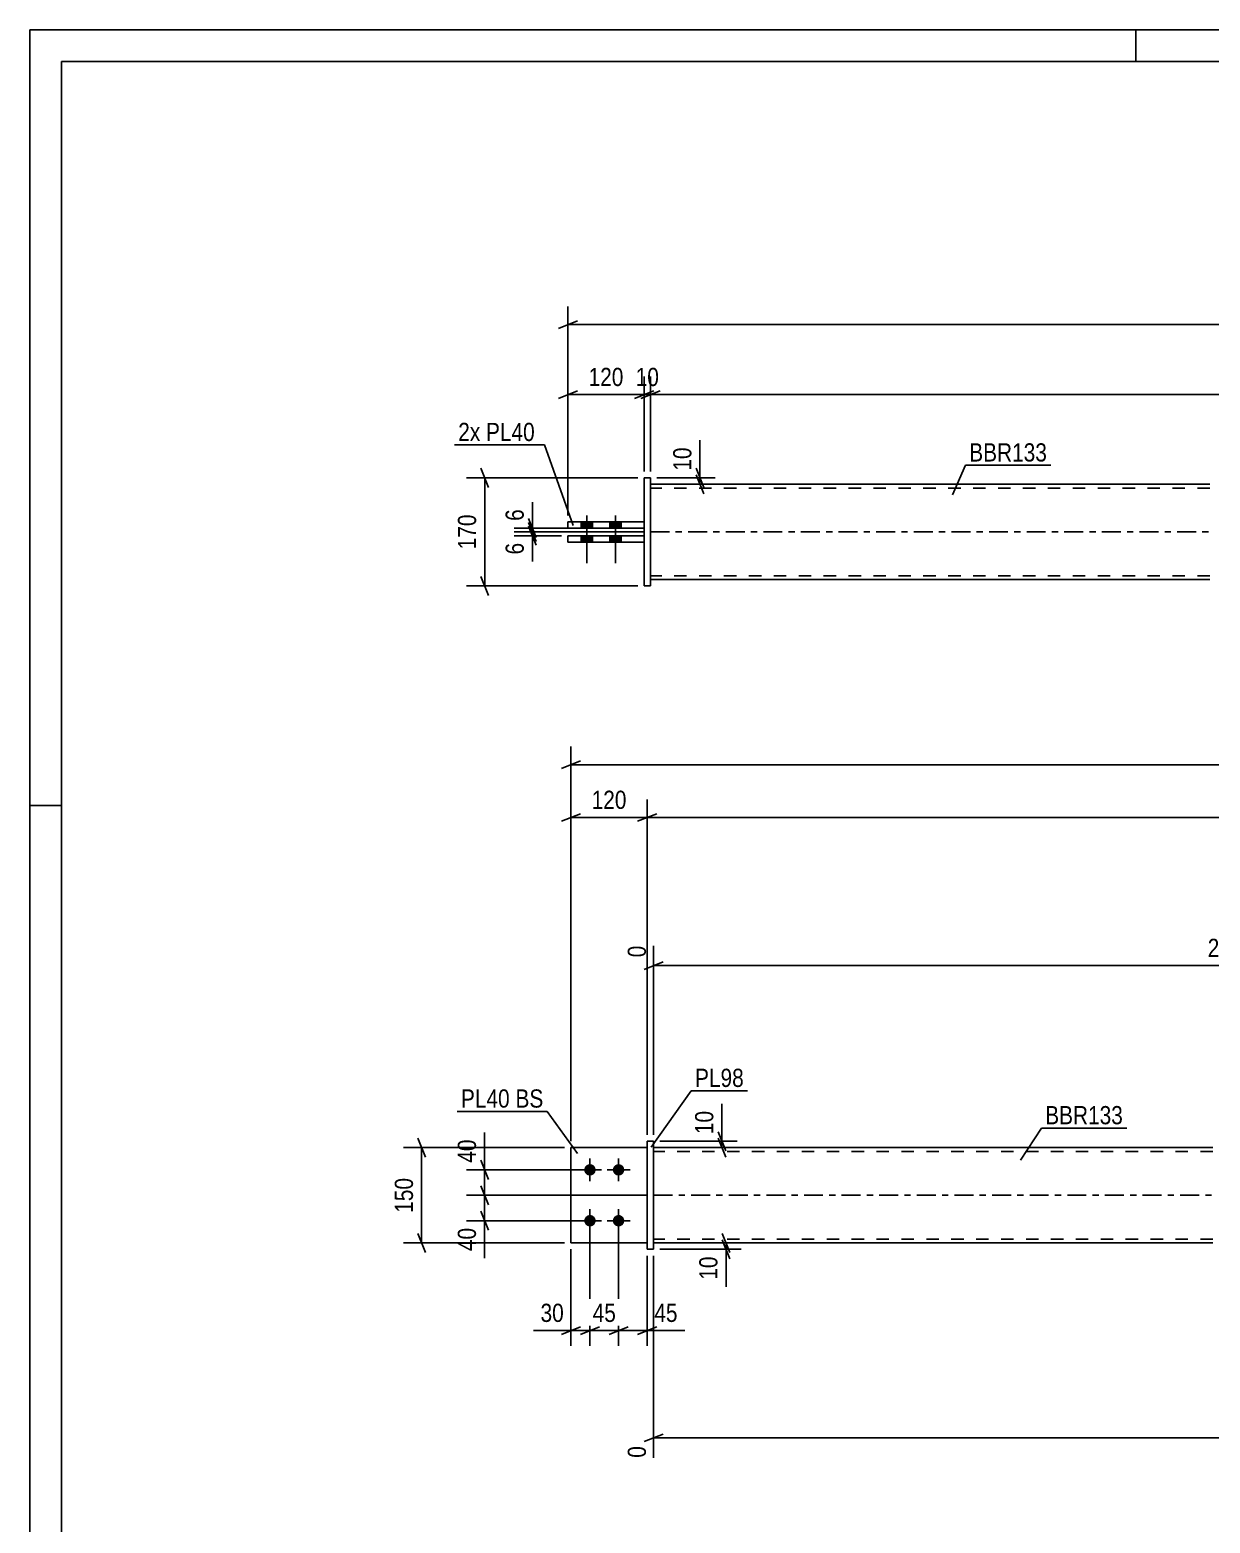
# Model space of a CAD drawing. Header units: millimetres. Extents: x 0 to 594, y 0 to 420.
# Drawn here: x 0 to 185.7, y 185.1 to 420 of the extents above; entities that cross this region are included whole.
import ezdxf

# ---------------------------------------------------------------- set-up
doc = ezdxf.new("R2010")
doc.units = ezdxf.units.MM
doc.linetypes.add('DXK_LINE_DOT2', pattern=[3.9198, 1.9599, -1.9599])
doc.linetypes.add('DXK_LINE_DOT3', pattern=[5.9187, 2.979, -0.9799, 0.9799, -0.9799])
doc.styles.add('Arial Narrow', font='ARIALN.TTF', dxfattribs={"height": 0.2})

# ---------------------------------------------------------------- blocks, each defined once
blk = doc.blocks.new('Unknown-580610873-1130')
at = {"color": 5, "linetype": 'Continuous'}
for p, q in [((594, 420), (0, 420)), ((0, 420), (0, 0)), ((174, 415), (174, 420)), ((589, 415), (5, 415)), ((5, 415), (5, 5)), ((5, 298), (0, 298))]:
    blk.add_line(p, q, dxfattribs=at)
blk = doc.blocks.new('Part-580610873-1679 - 1673')
at = {"color": 7, "linetype": 'DXK_LINE_DOT2'}
for p, q in [((85.13, 229.2), (85.13, 244.2)), ((85.13, 244.2), (97.13, 244.2)), ((97.13, 244.2), (85.13, 244.2)), ((97.13, 244.2), (97.13, 229.2)), ((85.13, 229.2), (85.13, 229.2)), ((85.13, 229.2), (97.13, 229.2)), ((85.13, 229.2), (97.13, 229.2)), ((97.13, 229.2), (97.13, 229.2))]:
    blk.add_line(p, q, dxfattribs=at)
blk = doc.blocks.new('Part-580610873-1700 - 1673')
at = {"color": 2, "linetype": 'Continuous'}
for p, q in [((186.13, 244.2), (98.13, 244.2)), ((186.13, 229.2), (98.13, 229.2))]:
    blk.add_line(p, q, dxfattribs=at)
at = {"color": 7, "linetype": 'DXK_LINE_DOT2'}
for p, q in [((98.13, 229.2), (98.13, 244.2)), ((186.13, 243.6), (98.13, 243.6)), ((186.13, 229.8), (98.13, 229.8))]:
    blk.add_line(p, q, dxfattribs=at)
at = {"color": 7, "linetype": 'DXK_LINE_DOT3'}
blk.add_line((98.13, 236.7), (186.13, 236.7), dxfattribs=at)
blk = doc.blocks.new('Part-580610873-1684 - 1673')
at = {"color": 2, "linetype": 'Continuous'}
for p, q in [((85.13, 229.2), (85.13, 244.2)), ((85.13, 244.2), (97.13, 244.2)), ((85.13, 229.2), (85.13, 229.2)), ((85.13, 229.2), (97.13, 229.2))]:
    blk.add_line(p, q, dxfattribs=at)
at = {"color": 7, "linetype": 'DXK_LINE_DOT2'}
for p, q in [((97.13, 244.2), (85.13, 244.2)), ((97.13, 244.2), (97.13, 229.2)), ((85.13, 229.2), (85.13, 229.2)), ((85.13, 229.2), (97.13, 229.2)), ((97.13, 229.2), (97.13, 229.2))]:
    blk.add_line(p, q, dxfattribs=at)
blk = doc.blocks.new('Bolt-580610873-1709 - 1673')
at = {"linetype": 'Continuous'}
for points in [[(88.13, 239.8), (87.94, 239.82), (87.76, 239.87), (87.6, 239.97), (87.46, 240.09), (87.35, 240.25), (87.27, 240.42), (87.23, 240.6), (87.23, 240.79), (87.27, 240.97), (87.35, 241.15), (87.46, 241.3), (87.6, 241.42), (87.76, 241.52), (87.94, 241.58), (88.13, 241.6), (88.32, 241.58), (88.49, 241.52), (88.66, 241.42), (88.8, 241.3), (88.91, 241.15), (88.98, 240.97), (89.02, 240.79), (89.02, 240.6), (88.98, 240.42), (88.91, 240.25), (88.8, 240.09), (88.66, 239.97), (88.49, 239.87), (88.32, 239.82)], [(92.63, 239.8), (92.44, 239.82), (92.26, 239.87), (92.1, 239.97), (91.96, 240.09), (91.85, 240.25), (91.77, 240.42), (91.73, 240.6), (91.73, 240.79), (91.77, 240.97), (91.85, 241.15), (91.96, 241.3), (92.1, 241.42), (92.26, 241.52), (92.44, 241.58), (92.63, 241.6), (92.82, 241.58), (92.99, 241.52), (93.16, 241.42), (93.3, 241.3), (93.41, 241.15), (93.48, 240.97), (93.52, 240.79), (93.52, 240.6), (93.48, 240.42), (93.41, 240.25), (93.3, 240.09), (93.16, 239.97), (92.99, 239.87), (92.82, 239.82)], [(88.13, 231.8), (87.94, 231.82), (87.76, 231.87), (87.6, 231.97), (87.46, 232.09), (87.35, 232.25), (87.27, 232.42), (87.23, 232.6), (87.23, 232.79), (87.27, 232.97), (87.35, 233.15), (87.46, 233.3), (87.6, 233.42), (87.76, 233.52), (87.94, 233.58), (88.13, 233.6), (88.32, 233.58), (88.49, 233.52), (88.66, 233.42), (88.8, 233.3), (88.91, 233.15), (88.98, 232.97), (89.02, 232.79), (89.02, 232.6), (88.98, 232.42), (88.91, 232.25), (88.8, 232.09), (88.66, 231.97), (88.49, 231.87), (88.32, 231.82)], [(92.63, 231.8), (92.44, 231.82), (92.26, 231.87), (92.1, 231.97), (91.96, 232.09), (91.85, 232.25), (91.77, 232.42), (91.73, 232.6), (91.73, 232.79), (91.77, 232.97), (91.85, 233.15), (91.96, 233.3), (92.1, 233.42), (92.26, 233.52), (92.44, 233.58), (92.63, 233.6), (92.82, 233.58), (92.99, 233.52), (93.16, 233.42), (93.3, 233.3), (93.41, 233.15), (93.48, 232.97), (93.52, 232.79), (93.52, 232.6), (93.48, 232.42), (93.41, 232.25), (93.3, 232.09), (93.16, 231.97), (92.99, 231.87), (92.82, 231.82)]]:
    blk.add_hatch(color=1, dxfattribs=at).paths.add_polyline_path(points)
at = {"color": 1, "linetype": 'Continuous'}
for p, q in [((88.13, 238.9), (88.13, 242.5)), ((92.63, 238.9), (92.63, 242.5)), ((89.93, 240.7), (86.33, 240.7)), ((94.43, 240.7), (90.83, 240.7)), ((89.93, 232.7), (86.33, 232.7)), ((88.13, 230.9), (88.13, 234.5)), ((94.43, 232.7), (90.83, 232.7)), ((92.63, 230.9), (92.63, 234.5))]:
    blk.add_line(p, q, dxfattribs=at)
blk = doc.blocks.new('Part-580610873-1720 - 1673')
at = {"color": 2, "linetype": 'Continuous'}
for p, q in [((98.13, 245.2), (97.13, 245.2)), ((97.13, 245.2), (97.13, 228.2)), ((98.13, 245.2), (98.13, 245.2)), ((98.13, 245.2), (98.13, 228.2)), ((97.13, 228.2), (98.13, 228.2))]:
    blk.add_line(p, q, dxfattribs=at)
at = {"color": 7, "linetype": 'DXK_LINE_DOT2'}
for p, q in [((97.13, 245.2), (98.13, 245.2)), ((98.13, 228.2), (97.13, 228.2))]:
    blk.add_line(p, q, dxfattribs=at)
blk = doc.blocks.new('Part-580610873-1418 - 1367')
at = {"color": 2, "linetype": 'Continuous'}
for p, q in [((84.65, 339.44), (84.65, 340.44)), ((96.65, 340.44), (84.65, 340.44)), ((84.65, 339.44), (84.65, 339.44)), ((84.65, 339.44), (96.65, 339.44))]:
    blk.add_line(p, q, dxfattribs=at)
at = {"color": 7, "linetype": 'DXK_LINE_DOT2'}
for p, q in [((84.65, 340.44), (96.65, 340.44)), ((84.65, 339.44), (96.65, 339.44)), ((96.65, 339.44), (96.65, 340.44))]:
    blk.add_line(p, q, dxfattribs=at)
blk = doc.blocks.new('Bolt-580610873-1370 - 1367')
at = {"linetype": 'Continuous'}
for points in [[(86.75, 341.64), (88.55, 341.64), (88.55, 342.64), (86.75, 342.64)], [(86.75, 341.64), (88.55, 341.64), (88.55, 342.64), (86.75, 342.64)], [(91.25, 341.64), (93.05, 341.64), (93.05, 342.64), (91.25, 342.64)], [(91.25, 341.64), (93.05, 341.64), (93.05, 342.64), (91.25, 342.64)], [(86.75, 339.44), (88.55, 339.44), (88.55, 340.44), (86.75, 340.44)], [(86.75, 339.44), (88.55, 339.44), (88.55, 340.44), (86.75, 340.44)], [(91.25, 339.44), (93.05, 339.44), (93.05, 340.44), (91.25, 340.44)], [(91.25, 339.44), (93.05, 339.44), (93.05, 340.44), (91.25, 340.44)]]:
    blk.add_hatch(color=1, dxfattribs=at).paths.add_polyline_path(points)
at = {"color": 1, "linetype": 'Continuous'}
for p, q in [((87.65, 343.64), (87.65, 336.14)), ((87.65, 343.64), (87.65, 336.14)), ((92.15, 343.64), (92.15, 336.14)), ((92.15, 343.64), (92.15, 336.14)), ((86.75, 342.64), (86.75, 341.64)), ((86.75, 342.64), (86.75, 341.64)), ((88.55, 342.64), (88.55, 341.64)), ((88.55, 342.64), (88.55, 341.64)), ((91.25, 342.64), (91.25, 341.64)), ((91.25, 342.64), (91.25, 341.64)), ((93.05, 342.64), (93.05, 341.64)), ((93.05, 342.64), (93.05, 341.64)), ((86.75, 340.44), (86.75, 339.44)), ((86.75, 340.44), (86.75, 339.44)), ((88.55, 340.44), (88.55, 339.44)), ((88.55, 340.44), (88.55, 339.44)), ((91.25, 340.44), (91.25, 339.44)), ((91.25, 340.44), (91.25, 339.44)), ((93.05, 340.44), (93.05, 339.44)), ((93.05, 340.44), (93.05, 339.44))]:
    blk.add_line(p, q, dxfattribs=at)
blk = doc.blocks.new('Part-580610873-1456 - 1367')
at = {"color": 2, "linetype": 'Continuous'}
for p, q in [((185.65, 348.54), (97.65, 348.54)), ((185.65, 333.54), (97.65, 333.54))]:
    blk.add_line(p, q, dxfattribs=at)
at = {"color": 7, "linetype": 'DXK_LINE_DOT2'}
for p, q in [((97.65, 333.54), (97.65, 348.54)), ((185.65, 347.94), (97.65, 347.94)), ((185.65, 334.14), (97.65, 334.14))]:
    blk.add_line(p, q, dxfattribs=at)
at = {"color": 7, "linetype": 'DXK_LINE_DOT3'}
blk.add_line((97.65, 341.04), (185.65, 341.04), dxfattribs=at)
blk = doc.blocks.new('Part-580610873-1413 - 1367')
at = {"color": 2, "linetype": 'Continuous'}
for p, q in [((84.65, 341.64), (84.65, 342.64)), ((96.65, 342.64), (84.65, 342.64)), ((84.65, 341.64), (84.65, 341.64)), ((84.65, 341.64), (96.65, 341.64))]:
    blk.add_line(p, q, dxfattribs=at)
at = {"color": 7, "linetype": 'DXK_LINE_DOT2'}
for p, q in [((84.65, 342.64), (96.65, 342.64)), ((84.65, 341.64), (96.65, 341.64)), ((96.65, 341.64), (96.65, 342.64))]:
    blk.add_line(p, q, dxfattribs=at)
blk = doc.blocks.new('Part-580610873-1398 - 1367')
at = {"color": 2, "linetype": 'Continuous'}
for p, q in [((96.65, 349.54), (97.65, 349.54)), ((96.65, 349.54), (96.65, 332.54)), ((97.65, 349.54), (97.65, 349.54)), ((97.65, 349.54), (97.65, 332.54)), ((97.65, 332.54), (96.65, 332.54)), ((96.65, 332.54), (96.65, 332.54))]:
    blk.add_line(p, q, dxfattribs=at)
at = {"color": 7, "linetype": 'DXK_LINE_DOT2'}
for p, q in [((96.65, 349.54), (97.65, 349.54)), ((96.65, 332.54), (97.65, 332.54)), ((96.65, 332.54), (96.65, 332.54))]:
    blk.add_line(p, q, dxfattribs=at)
blk = doc.blocks.new('StraightDimension-580610873-1891 - 1673')
at = {"color": 7, "linetype": 'Continuous'}
for p, q in [((108.93, 230.7), (110.13, 227.7)), ((99.13, 229.2), (111.93, 229.2)), ((99.13, 228.2), (111.93, 228.2)), ((110.13, 226.7), (108.93, 229.7)), ((109.53, 228.2), (109.53, 229.2))]:
    blk.add_line(p, q, dxfattribs=at)
at = {"color": 0}
blk.add_wipeout([(108.78, 227.67), (104.58, 227.67), (104.58, 222.82), (108.78, 222.82)], dxfattribs=at)
at = {"color": 7, "linetype": 'Continuous'}
blk.add_line((109.53, 228.2), (109.53, 222.29), dxfattribs=at)
blk.add_line((109.53, 228.2), (109.53, 222.29), dxfattribs=at)
at = {"color": 3, "style": 'Arial Narrow'}
blk.add_text('10', height=2.863, rotation=90.0002, dxfattribs=at).set_placement((108.18, 223.42))
blk = doc.blocks.new('StraightDimension-580610873-1827 - 1673')
at = {"color": 7, "linetype": 'Continuous'}
for p, q in [((88.13, 231.7), (88.13, 213.03)), ((85.13, 228.2), (85.13, 213.03)), ((83.63, 214.83), (86.63, 216.03)), ((85.13, 215.43), (88.13, 215.43)), ((89.63, 216.03), (86.63, 214.83))]:
    blk.add_line(p, q, dxfattribs=at)
at = {"color": 0}
blk.add_wipeout([(84.6, 216.18), (84.6, 220.38), (79.75, 220.38), (79.75, 216.18)], dxfattribs=at)
at = {"color": 7, "linetype": 'Continuous'}
blk.add_line((85.13, 215.43), (79.22, 215.43), dxfattribs=at)
blk.add_line((85.13, 215.43), (79.22, 215.43), dxfattribs=at)
at = {"color": 3, "style": 'Arial Narrow'}
blk.add_text('30', height=2.863, dxfattribs=at).set_placement((80.35, 216.78))
blk = doc.blocks.new('StraightDimension-580610873-1806 - 1673')
at = {"color": 7, "linetype": 'Continuous'}
for p, q in [((279.82, 254.74), (279.82, 281.44)), ((98.13, 246.2), (98.13, 275.96)), ((99.63, 273.43), (96.63, 272.23)), ((98.13, 272.83), (279.82, 272.83)), ((278.32, 272.23), (281.32, 273.43))]:
    blk.add_line(p, q, dxfattribs=at)
at = {"color": 0, "linetype": 'Continuous'}
for points in [[(279.22, 282.04), (275.02, 282.04), (275.02, 273.53), (279.22, 273.53)], [(97.53, 276.56), (93.33, 276.56), (93.33, 273.53), (97.53, 273.53)]]:
    blk.add_wipeout(points, dxfattribs=at)
at = {"color": 0}
blk.add_wipeout([(193.23, 273.58), (193.23, 277.78), (184.72, 277.78), (184.72, 273.58)], dxfattribs=at)
at = {"color": 3, "linetype": 'Continuous', "style": 'Arial Narrow'}
for s, height, p in [('2033', 2.863, (278.62, 274.13)), ('0', 2.86, (96.93, 274.13))]:
    blk.add_text(s, height=height, rotation=90.0002, dxfattribs=at).set_placement(p)
at = {"color": 3, "style": 'Arial Narrow'}
blk.add_text('2033', height=2.863, dxfattribs=at).set_placement((185.32, 274.18))
blk = doc.blocks.new('StraightDimension-580610873-2057 - 1673')
at = {"color": 7, "linetype": 'Continuous'}
for p, q in [((85.13, 245.2), (85.13, 298.97)), ((97.13, 246.2), (97.13, 298.97)), ((83.63, 295.52), (86.63, 296.72)), ((85.13, 296.12), (97.13, 296.12)), ((98.63, 296.72), (95.63, 295.52))]:
    blk.add_line(p, q, dxfattribs=at)
at = {"color": 0}
blk.add_wipeout([(94.47, 296.87), (94.47, 301.07), (87.79, 301.07), (87.79, 296.87)], dxfattribs=at)
at = {"color": 3, "style": 'Arial Narrow'}
blk.add_text('120', height=2.863, dxfattribs=at).set_placement((88.39, 297.47))
blk = doc.blocks.new('StraightDimension-580610873-1900 - 1673')
at = {"color": 7, "linetype": 'Continuous'}
for p, q in [((108.28, 246.7), (109.48, 243.7)), ((99.13, 245.2), (111.28, 245.2)), ((109.48, 242.7), (108.28, 245.7)), ((108.88, 244.2), (108.88, 245.2)), ((99.13, 244.2), (111.28, 244.2))]:
    blk.add_line(p, q, dxfattribs=at)
at = {"color": 0}
blk.add_wipeout([(108.13, 250.58), (103.93, 250.58), (103.93, 245.72), (108.13, 245.72)], dxfattribs=at)
at = {"color": 7, "linetype": 'Continuous'}
blk.add_line((108.88, 245.2), (108.88, 251.1), dxfattribs=at)
blk.add_line((108.88, 245.2), (108.88, 251.1), dxfattribs=at)
at = {"color": 3, "style": 'Arial Narrow'}
blk.add_text('10', height=2.863, rotation=90.0002, dxfattribs=at).set_placement((107.53, 246.32))
blk = doc.blocks.new('StraightDimension-580610873-2050 - 1673')
at = {"color": 7, "linetype": 'Continuous'}
for p, q in [((97.13, 246.2), (97.13, 298.97)), ((98.63, 296.72), (95.63, 295.52)), ((97.13, 296.12), (514.43, 296.12))]:
    blk.add_line(p, q, dxfattribs=at)
blk = doc.blocks.new('StraightDimension-580610873-1909 - 1673')
at = {"color": 7, "linetype": 'Continuous'}
for p, q in [((70.94, 242.2), (72.14, 239.2)), ((87.13, 240.7), (68.69, 240.7)), ((71.54, 236.7), (71.54, 240.7)), ((72.14, 235.2), (70.94, 238.2)), ((97.13, 236.7), (68.69, 236.7))]:
    blk.add_line(p, q, dxfattribs=at)
at = {"color": 0}
blk.add_wipeout([(70.79, 246.08), (66.59, 246.08), (66.59, 241.22), (70.79, 241.22)], dxfattribs=at)
at = {"color": 7, "linetype": 'Continuous'}
blk.add_line((71.54, 240.7), (71.54, 246.6), dxfattribs=at)
blk.add_line((71.54, 240.7), (71.54, 246.6), dxfattribs=at)
at = {"color": 3, "style": 'Arial Narrow'}
blk.add_text('40', height=2.863, rotation=90.0002, dxfattribs=at).set_placement((70.19, 241.82))
blk = doc.blocks.new('StraightDimension-580610873-1746 - 1673')
at = {"color": 7, "linetype": 'Continuous'}
for p, q in [((85.13, 245.2), (85.13, 307.26)), ((86.63, 305.01), (83.63, 303.81)), ((85.13, 304.41), (526.43, 304.41))]:
    blk.add_line(p, q, dxfattribs=at)
blk = doc.blocks.new('StraightDimension-580610873-1813 - 1673')
at = {"color": 7, "linetype": 'Continuous'}
for p, q in [((92.63, 231.7), (92.63, 213.03)), ((97.13, 227.2), (97.13, 213.03)), ((91.13, 214.83), (94.13, 216.03)), ((92.63, 215.43), (97.13, 215.43)), ((98.63, 216.03), (95.63, 214.83))]:
    blk.add_line(p, q, dxfattribs=at)
at = {"color": 0}
blk.add_wipeout([(102.51, 216.18), (102.51, 220.38), (97.65, 220.38), (97.65, 216.18)], dxfattribs=at)
at = {"color": 7, "linetype": 'Continuous'}
blk.add_line((97.13, 215.43), (103.04, 215.43), dxfattribs=at)
blk.add_line((97.13, 215.43), (103.04, 215.43), dxfattribs=at)
at = {"color": 3, "style": 'Arial Narrow'}
blk.add_text('45', height=2.863, dxfattribs=at).set_placement((98.25, 216.78))
blk = doc.blocks.new('StraightDimension-580610873-1820 - 1673')
at = {"color": 7, "linetype": 'Continuous'}
for p, q in [((88.13, 231.7), (88.13, 213.03)), ((92.63, 231.7), (92.63, 213.03)), ((86.63, 214.83), (89.63, 216.03)), ((88.13, 215.43), (92.63, 215.43)), ((94.13, 216.03), (91.13, 214.83))]:
    blk.add_line(p, q, dxfattribs=at)
at = {"color": 0}
blk.add_wipeout([(92.81, 216.18), (92.81, 220.38), (87.95, 220.38), (87.95, 216.18)], dxfattribs=at)
at = {"color": 3, "style": 'Arial Narrow'}
blk.add_text('45', height=2.863, dxfattribs=at).set_placement((88.55, 216.78))
blk = doc.blocks.new('StraightDimension-580610873-1878 - 1673')
at = {"color": 7, "linetype": 'Continuous'}
for p, q in [((301.46, 228.2), (301.46, 189.94)), ((98.13, 227.2), (98.13, 195.42)), ((99.63, 199.15), (96.63, 197.95)), ((98.13, 198.55), (301.46, 198.55)), ((299.96, 197.95), (302.96, 199.15))]:
    blk.add_line(p, q, dxfattribs=at)
at = {"color": 0}
blk.add_wipeout([(204.05, 199.3), (204.05, 203.5), (195.54, 203.5), (195.54, 199.3)], dxfattribs=at)
at = {"color": 0, "linetype": 'Continuous'}
for points in [[(97.53, 197.85), (93.33, 197.85), (93.33, 194.82), (97.53, 194.82)], [(300.86, 197.85), (296.66, 197.85), (296.66, 189.34), (300.86, 189.34)]]:
    blk.add_wipeout(points, dxfattribs=at)
at = {"color": 3, "style": 'Arial Narrow'}
blk.add_text('2249', height=2.863, dxfattribs=at).set_placement((196.14, 199.9))
at = {"color": 3, "linetype": 'Continuous', "style": 'Arial Narrow'}
for s, height, p in [('0', 2.86, (96.93, 195.42)), ('2249', 2.863, (300.26, 189.94))]:
    blk.add_text(s, height=height, rotation=90.0002, dxfattribs=at).set_placement(p)
blk = doc.blocks.new('StraightDimension-580610873-1922 - 1673')
at = {"color": 7, "linetype": 'Continuous'}
for p, q in [((70.94, 238.2), (72.14, 235.2)), ((97.13, 236.7), (68.69, 236.7)), ((71.54, 232.7), (71.54, 236.7)), ((87.13, 232.7), (68.69, 232.7)), ((72.14, 231.2), (70.94, 234.2))]:
    blk.add_line(p, q, dxfattribs=at)
at = {"color": 0}
blk.add_wipeout([(70.79, 232.17), (66.59, 232.17), (66.59, 227.32), (70.79, 227.32)], dxfattribs=at)
at = {"color": 7, "linetype": 'Continuous'}
blk.add_line((71.54, 232.7), (71.54, 226.79), dxfattribs=at)
blk.add_line((71.54, 232.7), (71.54, 226.79), dxfattribs=at)
at = {"color": 3, "style": 'Arial Narrow'}
blk.add_text('40', height=2.863, rotation=90.0002, dxfattribs=at).set_placement((70.19, 227.92))
blk = doc.blocks.new('StraightDimension-580610873-1979 - 1673')
at = {"color": 7, "linetype": 'Continuous'}
for p, q in [((62.23, 242.7), (61.03, 245.7)), ((84.13, 244.2), (58.78, 244.2)), ((61.63, 229.2), (61.63, 244.2)), ((61.03, 230.7), (62.23, 227.7)), ((84.13, 229.2), (58.78, 229.2))]:
    blk.add_line(p, q, dxfattribs=at)
at = {"color": 0}
blk.add_wipeout([(60.88, 240.04), (56.68, 240.04), (56.68, 233.35), (60.88, 233.35)], dxfattribs=at)
at = {"color": 3, "style": 'Arial Narrow'}
blk.add_text('150', height=2.863, rotation=90.0002, dxfattribs=at).set_placement((60.28, 233.95))
blk = doc.blocks.new('StraightDimension-580610873-1471 - 1367')
at = {"color": 7, "linetype": 'Continuous'}
for p, q in [((104.83, 351.04), (106.03, 348.04)), ((106.03, 347.04), (104.83, 350.04)), ((98.65, 349.54), (107.83, 349.54)), ((98.65, 348.54), (107.83, 348.54)), ((105.43, 348.54), (105.43, 349.54))]:
    blk.add_line(p, q, dxfattribs=at)
at = {"color": 0}
blk.add_wipeout([(104.68, 354.92), (100.48, 354.92), (100.48, 350.07), (104.68, 350.07)], dxfattribs=at)
at = {"color": 7, "linetype": 'Continuous'}
blk.add_line((105.43, 349.54), (105.43, 355.45), dxfattribs=at)
blk.add_line((105.43, 349.54), (105.43, 355.45), dxfattribs=at)
at = {"color": 3, "style": 'Arial Narrow'}
blk.add_text('10', height=2.863, rotation=90.0002, dxfattribs=at).set_placement((104.08, 350.67))
blk = doc.blocks.new('StraightDimension-580610873-1525 - 1367')
at = {"color": 7, "linetype": 'Continuous'}
for p, q in [((72.16, 348.04), (70.96, 351.04)), ((95.65, 349.54), (68.71, 349.54)), ((71.56, 332.54), (71.56, 349.54)), ((70.96, 334.04), (72.16, 331.04)), ((95.65, 332.54), (68.71, 332.54))]:
    blk.add_line(p, q, dxfattribs=at)
at = {"color": 0}
blk.add_wipeout([(70.81, 344.38), (66.61, 344.38), (66.61, 337.7), (70.81, 337.7)], dxfattribs=at)
at = {"color": 3, "style": 'Arial Narrow'}
blk.add_text('170', height=2.863, rotation=90.0002, dxfattribs=at).set_placement((70.21, 338.3))
blk = doc.blocks.new('StraightDimension-580610873-1489 - 1367')
at = {"color": 7, "linetype": 'Continuous'}
for p, q in [((78.46, 343.14), (79.66, 340.14)), ((89.65, 341.64), (76.21, 341.64)), ((96.65, 341.04), (76.21, 341.04)), ((79.66, 339.54), (78.46, 342.54)), ((79.06, 341.04), (79.06, 341.64))]:
    blk.add_line(p, q, dxfattribs=at)
at = {"color": 0}
blk.add_wipeout([(78.31, 345.19), (74.11, 345.19), (74.11, 342.17), (78.31, 342.17)], dxfattribs=at)
at = {"color": 7, "linetype": 'Continuous'}
blk.add_line((79.06, 341.64), (79.06, 345.72), dxfattribs=at)
blk.add_line((79.06, 341.64), (79.06, 345.72), dxfattribs=at)
at = {"color": 3, "style": 'Arial Narrow'}
blk.add_text('6', height=2.86, rotation=90.0002, dxfattribs=at).set_placement((77.71, 342.77))
blk = doc.blocks.new('StraightDimension-580610873-1508 - 1367')
at = {"color": 7, "linetype": 'Continuous'}
for p, q in [((96.65, 341.04), (76.21, 341.04)), ((78.46, 342.54), (79.66, 339.54)), ((79.66, 338.94), (78.46, 341.94)), ((79.06, 340.44), (79.06, 341.04)), ((83.65, 340.44), (76.21, 340.44))]:
    blk.add_line(p, q, dxfattribs=at)
at = {"color": 0}
blk.add_wipeout([(78.31, 339.92), (74.11, 339.92), (74.11, 336.89), (78.31, 336.89)], dxfattribs=at)
at = {"color": 7, "linetype": 'Continuous'}
blk.add_line((79.06, 340.44), (79.06, 336.36), dxfattribs=at)
blk.add_line((79.06, 340.44), (79.06, 336.36), dxfattribs=at)
at = {"color": 3, "style": 'Arial Narrow'}
blk.add_text('6', height=2.86, rotation=90.0002, dxfattribs=at).set_placement((77.71, 337.49))
blk = doc.blocks.new('StraightDimension-580610873-1545 - 1367')
at = {"color": 7, "linetype": 'Continuous'}
for p, q in [((84.65, 343.64), (84.65, 376.49)), ((86.15, 374.24), (83.15, 373.04)), ((84.65, 373.64), (525.95, 373.64))]:
    blk.add_line(p, q, dxfattribs=at)
blk = doc.blocks.new('StraightDimension-580610873-1556 - 1367')
at = {"color": 7, "linetype": 'Continuous'}
for p, q in [((96.65, 350.54), (96.65, 365.48)), ((97.65, 350.54), (97.65, 365.48)), ((95.15, 362.03), (98.15, 363.23)), ((99.15, 363.23), (96.15, 362.03)), ((96.65, 362.63), (97.65, 362.63))]:
    blk.add_line(p, q, dxfattribs=at)
at = {"color": 0}
blk.add_wipeout([(99.58, 363.38), (99.58, 367.58), (94.72, 367.58), (94.72, 363.38)], dxfattribs=at)
at = {"color": 3, "style": 'Arial Narrow'}
blk.add_text('10', height=2.863, dxfattribs=at).set_placement((95.32, 363.98))
blk = doc.blocks.new('StraightDimension-580610873-1566 - 1367')
at = {"color": 7, "linetype": 'Continuous'}
for p, q in [((84.65, 343.64), (84.65, 365.48)), ((96.65, 350.54), (96.65, 365.48)), ((83.15, 362.03), (86.15, 363.23)), ((84.65, 362.63), (96.65, 362.63)), ((98.15, 363.23), (95.15, 362.03))]:
    blk.add_line(p, q, dxfattribs=at)
at = {"color": 0}
blk.add_wipeout([(93.99, 363.38), (93.99, 367.58), (87.31, 367.58), (87.31, 363.38)], dxfattribs=at)
at = {"color": 3, "style": 'Arial Narrow'}
blk.add_text('120', height=2.863, dxfattribs=at).set_placement((87.91, 363.98))
blk = doc.blocks.new('StraightDimension-580610873-1576 - 1367')
at = {"color": 7, "linetype": 'Continuous'}
for p, q in [((97.65, 350.54), (97.65, 365.48)), ((99.15, 363.23), (96.15, 362.03)), ((97.65, 362.63), (512.95, 362.63))]:
    blk.add_line(p, q, dxfattribs=at)
blk = doc.blocks.new('Mark-580610873-1696 - 1673')
at = {"color": 0}
blk.add_wipeout([(171.99, 247.87), (171.99, 250.87), (159.75, 250.87), (159.75, 247.87)], dxfattribs=at)
blk.add_wipeout([(171.99, 247.87), (171.99, 250.87), (159.75, 250.87), (159.75, 247.87)], dxfattribs=at)
at = {"color": 30, "linetype": 'Continuous'}
for p, q in [((155.84, 242.22), (159.15, 247.27)), ((159.15, 247.27), (172.59, 247.27))]:
    blk.add_line(p, q, dxfattribs=at)
at = {"color": 3, "style": 'Arial Narrow'}
blk.add_text('BBR133', height=2.863, dxfattribs=at).set_placement((159.75, 247.87))
blk = doc.blocks.new('Mark-580610873-1716 - 1673')
at = {"color": 0}
blk.add_wipeout([(112.33, 253.74), (112.33, 256.74), (104.66, 256.74), (104.66, 253.74)], dxfattribs=at)
blk.add_wipeout([(112.33, 253.74), (112.33, 256.74), (104.66, 256.74), (104.66, 253.74)], dxfattribs=at)
at = {"color": 30, "linetype": 'Continuous'}
for p, q in [((97.77, 244.28), (104.06, 253.14)), ((104.06, 253.14), (112.93, 253.14))]:
    blk.add_line(p, q, dxfattribs=at)
at = {"color": 3, "style": 'Arial Narrow'}
blk.add_text('PL98', height=2.863, dxfattribs=at).set_placement((104.66, 253.74))
blk = doc.blocks.new('MarkSet-580610873-2089 - 1673')
at = {"color": 0}
blk.add_wipeout([(75.51, 250.49), (75.51, 253.49), (67.83, 253.49), (67.83, 250.49)], dxfattribs=at)
blk.add_wipeout([(75.51, 250.49), (75.51, 253.49), (67.83, 253.49), (67.83, 250.49)], dxfattribs=at)
blk.add_wipeout([(80.79, 250.49), (80.79, 253.49), (76.41, 253.49), (76.41, 250.49)], dxfattribs=at)
blk.add_wipeout([(80.79, 250.49), (80.79, 253.49), (76.41, 253.49), (76.41, 250.49)], dxfattribs=at)
at = {"color": 30, "linetype": 'Continuous'}
for p in [(67.23, 249.89), (86.17, 243.26)]:
    blk.add_line(p, (81.39, 249.89), dxfattribs=at)
at = {"color": 3, "style": 'Arial Narrow'}
for s, p in [('PL40', (67.83, 250.49)), ('BS', (76.41, 250.49))]:
    blk.add_text(s, height=2.863, dxfattribs=at).set_placement(p)
blk = doc.blocks.new('Mark-580610873-1452 - 1367')
at = {"color": 0}
blk.add_wipeout([(160.04, 352.11), (160.04, 355.11), (147.8, 355.11), (147.8, 352.11)], dxfattribs=at)
blk.add_wipeout([(160.04, 352.11), (160.04, 355.11), (147.8, 355.11), (147.8, 352.11)], dxfattribs=at)
at = {"color": 30, "linetype": 'Continuous'}
for p, q in [((145.19, 346.85), (147.2, 351.51)), ((147.2, 351.51), (160.64, 351.51))]:
    blk.add_line(p, q, dxfattribs=at)
at = {"color": 3, "style": 'Arial Narrow'}
blk.add_text('BBR133', height=2.863, dxfattribs=at).set_placement((147.8, 352.11))
blk = doc.blocks.new('MarkSet-580610873-1664 - 1367')
at = {"color": 30, "linetype": 'Continuous'}
blk.add_line((85.5, 342.02), (80.95, 354.73), dxfattribs=at)
at = {"color": 0}
blk.add_wipeout([(70.87, 355.33), (70.87, 358.33), (67.4, 358.33), (67.4, 355.33)], dxfattribs=at)
blk.add_wipeout([(70.87, 355.33), (70.87, 358.33), (67.4, 358.33), (67.4, 355.33)], dxfattribs=at)
blk.add_wipeout([(79.45, 355.33), (79.45, 358.33), (71.77, 358.33), (71.77, 355.33)], dxfattribs=at)
blk.add_wipeout([(79.45, 355.33), (79.45, 358.33), (71.77, 358.33), (71.77, 355.33)], dxfattribs=at)
at = {"color": 30, "linetype": 'Continuous'}
blk.add_line((66.8, 354.73), (80.95, 354.73), dxfattribs=at)
at = {"color": 3, "style": 'Arial Narrow'}
for s, p in [('2x', (67.4, 355.33)), ('PL40', (71.77, 355.33))]:
    blk.add_text(s, height=2.863, dxfattribs=at).set_placement(p)

msp = doc.modelspace()

# ---------------------------------------------------------------- block references
for name in ['Unknown-580610873-1130', 'Part-580610873-1398 - 1367', 'Part-580610873-1456 - 1367', 'Bolt-580610873-1370 - 1367', 'Part-580610873-1413 - 1367', 'Part-580610873-1418 - 1367', 'Part-580610873-1720 - 1673', 'Part-580610873-1700 - 1673', 'Part-580610873-1679 - 1673', 'Part-580610873-1684 - 1673', 'Bolt-580610873-1709 - 1673']:
    msp.add_blockref(name, (0, 0))

# ---------------------------------------------------------------- next in the draw order: block references
for name in ['StraightDimension-580610873-1471 - 1367', 'StraightDimension-580610873-1525 - 1367', 'StraightDimension-580610873-1806 - 1673', 'StraightDimension-580610873-1827 - 1673', 'StraightDimension-580610873-1891 - 1673']:
    msp.add_blockref(name, (0, 0))

# ---------------------------------------------------------------- next in the draw order: block references
for name in ['StraightDimension-580610873-1489 - 1367', 'StraightDimension-580610873-2057 - 1673', 'StraightDimension-580610873-1813 - 1673']:
    msp.add_blockref(name, (0, 0))

# ---------------------------------------------------------------- next in the draw order: block references
for name in ['StraightDimension-580610873-1508 - 1367', 'StraightDimension-580610873-1900 - 1673', 'StraightDimension-580610873-1820 - 1673']:
    msp.add_blockref(name, (0, 0))

# ---------------------------------------------------------------- next in the draw order: block references
for name in ['StraightDimension-580610873-1545 - 1367', 'StraightDimension-580610873-2050 - 1673', 'StraightDimension-580610873-1878 - 1673']:
    msp.add_blockref(name, (0, 0))

# ---------------------------------------------------------------- next in the draw order: block references
for name in ['StraightDimension-580610873-1556 - 1367', 'StraightDimension-580610873-1909 - 1673']:
    msp.add_blockref(name, (0, 0))

# ---------------------------------------------------------------- next in the draw order: block references
for name in ['StraightDimension-580610873-1566 - 1367', 'StraightDimension-580610873-1746 - 1673', 'StraightDimension-580610873-1922 - 1673']:
    msp.add_blockref(name, (0, 0))

# ---------------------------------------------------------------- next in the draw order: block references
for name in ['StraightDimension-580610873-1576 - 1367', 'MarkSet-580610873-1664 - 1367', 'Mark-580610873-1716 - 1673', 'Mark-580610873-1696 - 1673', 'StraightDimension-580610873-1979 - 1673']:
    msp.add_blockref(name, (0, 0))

# ---------------------------------------------------------------- next in the draw order: block references
for name in ['Mark-580610873-1452 - 1367', 'MarkSet-580610873-2089 - 1673']:
    msp.add_blockref(name, (0, 0))

doc.saveas('drawing.dxf')
